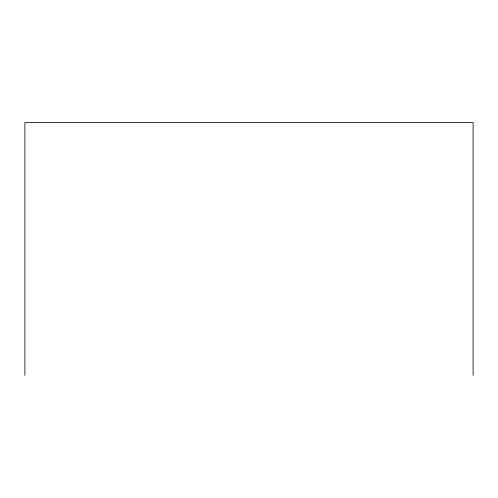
<?xml version="1.0" encoding="UTF-8"?>
<svg xmlns="http://www.w3.org/2000/svg" width="498" height="498" viewBox="0 0 498 498"><rect width="100%" height="100%" fill="white"/><g stroke="black" fill="none" stroke-linecap="round" stroke-linejoin="round"><path stroke-width="0.75" d="M473.1 375.424L473.1 122.576L24.9 122.576L24.9 375.424"/></g></svg>
